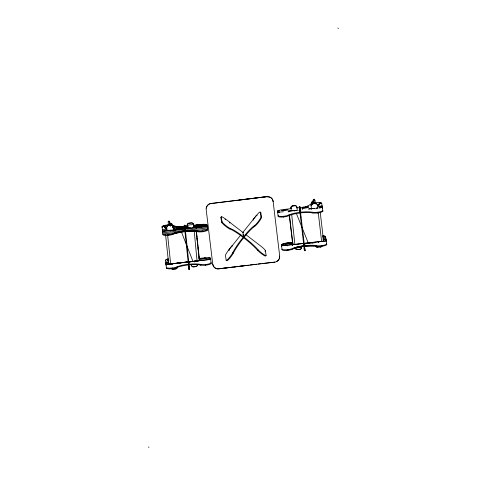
<?xml version="1.0" encoding="UTF-8"?>
<svg xmlns="http://www.w3.org/2000/svg" width="487" height="487" viewBox="0 0 487 487"><rect width="100%" height="100%" fill="white"/><g stroke="black" fill="none" stroke-linecap="round" stroke-linejoin="round"><path stroke-width="0.73" d="M312.204 204.717L311.528 204.771L311.455 203.359L312.137 203.304L312.733 201.819L313.141 203.249M311.479 204.284L312.161 204.236L312.137 203.304M315.144 203.542C315.826 197.107 311.759 199.153 313.36 203.639M314.042 203.584L313.823 200.315L314.395 199.207M307.948 242.818L307.705 242.867M212.758 264.21L206.178 209.52C205.764 207.334 207.76 203.767 210.664 203.493L266.888 196.602L269.761 196.992L271.022 197.722A5.613 5.485 -8.6 0 1 273.116 201.368L279.708 256.059L279.276 258.828L278.527 260.058A5.613 5.485 -8.6 0 1 274.778 262.134L217.531 268.97A5.619 5.491 -8.6 0 1 212.758 264.21L212.74 264.057A5.619 5.491 -8.6 0 0 217.506 268.824L228.817 267.613M196.224 230.899L199.274 260.07A0.937 0.913 -16.4 0 1 198.453 260.843L197.065 261.002L194.216 231.124M286.752 243.646L286.776 242.989L292.693 242.289M292.62 205.837A1.875 1.826 2.3 0 0 290.97 207.858L290.964 208.01A1.875 1.826 2.3 0 1 292.614 205.989L294.83 205.593A1.875 1.826 2.3 0 1 296.9 207.206L297.24 210.317L295.378 210.524L297.24 210.317M291.311 210.81L290.97 207.858M293.795 244.371L292.937 244.005M296.9 207.206L296.893 207.365A1.875 1.826 2.3 0 0 294.824 205.751L294.83 205.593M294.878 244.249L291.695 214.56M297.368 249.624A1.875 1.826 2.2 0 1 295.299 248.011L295.299 247.883M298.233 244.005L297.989 244.06M299.931 249.344L299.931 249.216A1.875 1.826 2.2 0 0 301.581 247.195L301.575 247.323A1.875 1.826 2.2 0 1 299.931 249.344L297.368 249.624L299.931 249.216M312.745 203.663A1.875 1.826 2 0 0 311.096 205.684L311.09 205.812A1.875 1.826 2 0 1 312.739 203.791L315.302 203.383A1.875 1.826 2.3 0 1 317.378 204.997L317.713 208.059L315.85 208.266L315.935 208.96M317.378 204.997L317.372 205.124A1.875 1.826 2.3 0 0 315.296 203.511L315.302 203.383M317.713 208.059L316.477 208.071M321.98 246.014A1.875 1.826 2.3 0 1 320.476 247.098L317.847 247.256A1.875 1.826 2.3 0 1 315.893 246.112M318.449 241.826L318.79 241.704L318.772 242.453M320.476 247.098L320.483 246.97A1.875 1.826 2.3 0 0 321.737 246.294L322.126 246.233A5.594 1.218 -6.4 0 0 326.753 244.468L326.674 243.786A5.594 1.218 -6.4 0 1 322.053 245.558L320.817 245.704A5.594 1.211 -6.7 0 1 316.41 245.625A14.281 3.099 -6.7 0 0 314.072 245.308L304.241 245.625L294.708 247.591A14.281 3.099 -6.7 0 0 292.529 248.443A5.613 1.218 -6.7 0 1 288.274 249.557L287.787 249.624L287.866 250.3L288.353 250.239A5.613 1.218 -6.7 0 0 292.608 249.125A14.281 3.099 -6.7 0 1 294.787 248.273L304.302 246.312L314.115 245.984A14.281 3.099 -6.7 0 1 316.471 246.3L316.489 246.306A5.594 1.211 -6.7 0 0 320.896 246.385L321.73 246.288L321.749 245.594M321.706 241.321L292.742 244.687L289.29 215.534M323.502 240.328L323.514 240.152A0.937 0.913 2.2 0 1 322.924 241.102L322.918 241.284A0.937 0.913 2.2 0 0 323.502 240.328L320.227 212.283M323.124 237.504L324.312 235.952A5.594 1.181 -6.6 0 1 325.572 236.548L326.753 244.468M311.449 203.359L312.051 201.874L312.319 202.452L311.589 202.519M314.73 202.799A5.619 1.218 -6.7 0 1 319.308 202.47L319.338 202.933L320.367 202.562A5.619 1.218 -6.7 0 1 321.657 203.055L322.851 211.236A5.607 1.218 -6.7 0 1 317.481 212.953L317 213.008A5.607 1.218 -6.7 0 1 312.581 212.922L312.216 212.856A14.281 3.099 -6.7 0 0 300.424 212.929L299.834 213.002A14.281 3.099 -6.7 0 0 289.028 215.601L288.712 215.747A5.607 1.218 -6.7 0 1 283.97 216.922L283.178 217.013M304.168 245.229C303.024 245.314 305.982 245.211 304.314 243.938L314.803 242.715L314.73 242.228M206.22 208.229C206.585 205.971 208.412 204.023 210.682 203.639L266.913 196.748L269.786 197.144L271.046 197.868A5.613 5.485 -8.6 0 1 273.14 201.521L273.116 201.368M193.929 261.269L194.368 262.006M277.864 211.662L277.767 211.735A5.655 1.224 -6.7 0 0 277.553 211.997L277.474 211.315A5.655 1.224 -6.7 0 1 277.687 211.054L278.107 210.786A5.655 1.224 -6.7 0 1 282.515 209.647L291.689 208.564M210.214 258.037L200.066 259.127L206.342 258.402L206.019 258.518M288.255 211.906L288.341 211.139L292.699 210.658M300.205 211.175C298.038 211.175 301.928 208.947 300.552 212.229L299.968 212.295L299.907 211.894L300.491 211.827M300.485 211.766L299.809 211.845L299.615 210.621M292.06 244.651L292.237 245.357L292.048 244.632L292.383 244.517M312.599 243.098L312.599 242.331M170.066 230.826L170.048 230.162M253.733 226.96A20.691 3.184 -52.6 0 0 246.069 234.844L241.741 240.237A20.691 3.184 -52.6 0 0 234.503 250.927L233.297 253.124A5.619 0.864 -52.6 0 1 229.462 258.548A5.619 0.864 -52.6 0 1 226.711 260.63L226.163 260.21A5.619 0.864 -52.6 0 0 228.914 258.128A5.619 0.864 -52.6 0 0 232.743 252.704L233.943 250.507A20.691 3.184 -52.6 0 1 241.187 239.817L245.521 234.417A20.691 3.184 -52.6 0 1 253.185 226.54L254.567 225.518A5.619 0.864 -52.6 0 0 258.56 221.189A5.619 0.864 -52.6 0 0 260.971 216.837L260.259 212.143A5.619 0.864 -52.6 0 0 256.6 215.303L242.897 232.378L243.561 236.792L243.129 237.333L240.669 235.501A20.691 3.001 38.8 0 0 229.894 229.012A5.619 0.816 38.8 0 1 225.018 225.761A5.619 0.816 38.8 0 1 221.579 222.121L220.867 217.421L221.305 216.879A5.619 0.816 38.8 0 1 225.536 219.083L225.097 219.625M318.516 204.199C315.972 206.872 320.251 205.015 319.015 204.083C318.145 203.98 318.492 205.21 319.241 204.771M318.595 204.881L319.362 204.735M319.594 203.176L319.399 203.152A5.619 1.218 -6.7 0 0 319.088 203.14M185.943 230.302L185.724 231.453L194.891 231.319A14.281 3.099 -6 0 1 197.223 231.684A5.619 1.218 -6 0 0 201.636 231.812L202.117 231.763L202.044 231.082L201.557 231.13A5.619 1.218 -6 0 1 197.15 230.984A14.281 3.099 -6 0 0 194.818 230.637L185.084 230.826L175.46 232.676A14.281 3.099 -6 0 0 173.25 233.504A5.594 1.211 -6 0 1 168.971 234.564L167.735 234.685A5.594 1.211 -5.7 0 1 162.804 233.991L162.086 226.705A5.594 1.211 -6 0 1 163.163 225.846L166.913 229.213L162.378 229.687M187.738 230.101L187.489 231.307M194.818 230.637L194.891 231.319M323.252 235.854L322.863 236.865L325.572 236.548L325.651 237.23A5.594 1.211 -6.7 0 0 325.578 237.078M323.179 236.378L323.91 236.28M163.346 225.895L168.502 225.317M221.579 222.121L222.011 221.579L221.305 216.879M229.511 223.003L229.925 222.328L225.536 219.083M229.894 229.012L230.333 228.47A20.691 3.001 38.8 0 1 241.102 234.959L243.561 236.792M229.164 249.307L232.214 245.515L232.786 246.081M256.144 215.698L253.1 219.491L253.672 220.063M240.602 235.239L228.756 249.995A5.619 0.864 -52.6 0 0 225.451 255.511L226.163 260.21M243.013 234.856L243.226 234.582L243.78 235.002M257.532 250.172L257.964 249.63A20.691 3.001 38.8 0 0 246.586 239.16L244.115 237.212L243.677 237.753L246.154 239.701A20.691 3.001 38.8 0 1 257.532 250.172A5.619 0.816 38.8 0 0 262.572 254.518A5.619 0.816 38.8 0 0 265.671 255.888L266.103 255.346L265.397 250.647A5.619 0.816 38.8 0 0 260.807 246.099L245.801 234.606M264.958 251.189L265.397 250.647M164.752 227.033L164.868 227.867L165.909 228.86C167.169 228.3 164.655 225.56 164.77 227.758M163.942 225.7L164.277 226.023L164.168 225.518A5.594 1.211 -6 0 1 168.739 224.811M323.94 236.219L323.277 236.292M319.941 202.86L320.02 203.542M281.717 244.358L291.798 243.153L281.62 244.431A5.619 1.218 -7 0 0 281.383 244.858L281.462 245.533A5.619 1.218 -6.7 0 1 281.699 245.113M253.739 226.96L255.115 225.938A5.619 0.864 -52.6 0 0 259.114 221.609A5.619 0.864 -52.6 0 0 261.525 217.263L260.813 212.563L260.259 212.143M311.881 203.505A5.619 1.218 -6.7 0 0 311.193 203.803L307.699 206.19L303.346 207.182M304.326 243.957L303.638 244.017L303.864 245.673L304.448 245.606L300.546 212.563L300.631 212.91L300.047 212.977L299.986 212.576M302.153 208.205L308.387 207.559L302.281 208.162L302.232 208.96M303.669 243.993L303.523 243.451M174.699 230.223L176.233 229.511L175.874 229.474M277.462 211.352L278.205 216.38A5.607 1.218 -6.7 0 0 283.519 216.971L283.891 216.24A5.607 1.218 -6.7 0 0 288.621 215.065L288.949 214.919A14.281 3.099 -6.7 0 1 312.137 212.174L312.508 212.247A5.607 1.218 -6.7 0 0 316.915 212.326L317.402 212.271A5.607 1.218 -6.7 0 0 322.79 210.469L322.869 211.151M168.709 260.393L168.228 260.515L166.743 259.242A5.619 1.218 -6 0 0 165.61 260.009L166.408 268.154A5.594 1.211 -6 0 0 172.088 268.721L172.575 268.666A5.594 1.211 -6 0 0 176.842 267.613L177.11 266.779A14.281 3.099 -6 0 1 188.597 264.246L189.187 264.185A14.281 3.099 -6 0 1 200.334 264.331L200.674 264.404A5.619 1.218 -6 0 0 205.581 264.502L206.372 264.417M176.854 267.607L177.183 267.46A14.281 3.099 -6 0 1 200.407 265.013L200.747 265.086A5.619 1.218 -6 0 0 205.648 265.184L205.581 264.502M176.921 263.181L192.998 261.47L173.469 263.644L173.841 263.68M173.238 233.51L173.323 234.186A5.594 1.211 -6 0 1 169.038 235.245L168.453 235.312M318.693 241.771L318.461 241.936M162.676 232.737L185.212 230.394L185.139 227.319M188.323 263.217L188.713 263.138M167.26 260.107C166.517 259.297 168.581 258.974 167.899 260.064M164.825 227.715L165.47 227.679L165.318 226.966M185.724 231.453L175.533 233.358A14.281 3.099 -6 0 0 173.354 234.186M167.631 260.125L167.735 258.926A5.619 1.218 -6 0 1 168.338 258.774M185.285 231.075L184.768 231.082M166.317 228.184L166.317 228.878M167.254 259.492L167.936 259.388M168.539 225.67L168.222 222.717A1.875 0.329 81.7 0 1 168.411 221.262L169.08 221.165L169.61 221.658A1.875 0.329 81.7 0 1 170.182 223.843L170.413 226.059M168.411 221.262L168.928 221.762L169.598 221.658M170.487 224.988A1.875 0.329 81.7 0 1 170.669 223.527L171.357 223.43L171.874 223.929A1.875 0.329 81.7 0 1 172.441 226.108M168.928 221.762A1.875 0.329 81.7 0 1 169.494 223.941L170.17 223.843L170.401 226.059M170.669 223.527L171.187 224.026L171.874 223.929M187.945 226.607L176.087 228.044L182.041 227.435C182.905 227.295 181.237 227.246 181.913 226.461M180.805 229.06L181.134 228.951L180.768 228.914M201.368 226.705L201.356 227.399M179.423 263.035L179.746 262.919L179.374 262.889M164.703 227.709L165.397 227.606M195.488 225.225L201.393 224.41A5.625 1.218 -6 0 1 202.482 224.318L202.842 224.294A5.625 1.218 -6 0 1 206.092 224.458L206.628 224.61M288.188 211.242L294.434 210.548L294.087 210.506M287.464 245.058L287.123 245.192L287.537 245.892M196.334 227.283C197.211 227.052 195.591 227.052 196.407 227.965M168.161 260.46L168.879 260.362L167.54 258.981M199.834 260.679L200.175 260.569L198.404 260.691A0.937 0.913 -16.5 0 0 199.043 260.381M168.459 234.618L168.532 235.3L167.808 235.367A5.594 1.211 -5.7 0 1 162.871 234.673L162.798 233.991L175.557 232.646L175.63 233.328M205.557 265.19L206.104 265.135A5.619 1.218 -6 0 0 211.121 263.382L210.603 258.293A5.655 1.23 -6 0 0 210.329 258.086L209.854 257.915A5.655 1.23 -6 0 0 205.289 257.781L198.964 258.457M230.321 267.424L232.579 267.15M234.083 266.961L248.37 265.202M279.696 256.065L279.252 258.682L278.509 259.912A5.613 5.485 -8.6 0 1 276.178 261.629M249.88 265.019L256.661 264.191M258.171 264.009L260.435 263.735M261.939 263.552L274.778 262.134M299.292 206.725L299.87 206.658L300.205 209.276L299.627 209.343L299.28 206.683L303.864 245.673M299.353 207.127L299.931 207.06M296.979 207.937L303.59 207.152M299.438 208.138L300.022 208.071L300.552 212.229M318.863 208.004L322.345 207.59M288.621 215.065L288.712 215.747M283.982 216.228L283.434 216.295A5.607 1.218 -6.7 0 1 278.138 215.698L278.205 216.38M300.491 217.129L301.069 217.056M323.051 237.613L325.687 237.303M322.966 238.807L325.864 238.46M303.809 245.296L304.387 245.229M303.949 246.355L304.527 246.288L305.032 250.695L304.692 248.035M293.357 248.425L294.872 248.242M316.173 245.722L314.018 245.978L313.938 245.296M287.421 249.661L287.5 250.342A5.613 1.218 -6.7 0 1 282.113 249.758L282.022 249.076A5.613 1.218 -6.7 0 0 287.427 249.661L288.067 249.588M321.402 245.637L321.402 246.331M286.831 250.421L288.146 250.269M321.134 246.361L321.73 246.288M304.29 249.307L304.874 249.241M304.107 248.102L304.381 250.324L304.959 250.251M304.381 250.324L304.442 250.726L305.02 250.653M170.639 263.893L180.44 262.749M181.584 262.566L193.254 261.245M194.325 261.123L197.32 260.904M198.416 260.594L199.615 260.636L169.598 263.966A0.937 0.913 -16.5 0 1 168.624 263.394L168.679 263.57A0.937 0.913 -16.5 0 0 169.646 264.143L172.538 263.808L172.611 264.508M320.896 246.385L321.828 246.276M168.794 262.828L165.915 263.157L168.77 262.791M170.627 263.851L171.284 263.771M194.252 261.172L197.107 261.154L193.041 261.616M166.128 265.257L166.043 264.423L172.027 263.735M194.903 261.099L197.022 260.807M198.404 260.697L210.713 259.279M166.055 264.575L210.731 259.437M168.873 230.235L167.053 230.57L166.706 227.539A1.875 1.826 -16.5 0 1 168.374 225.505L171.004 225.201A1.875 1.826 -16.5 0 1 173.062 226.808L173.098 226.936A1.875 1.826 -16.5 0 0 171.04 225.329L171.004 225.201M188.907 223.156L191.464 222.863A1.875 1.826 -16.4 0 1 193.516 224.47L187.239 225.189A1.875 1.826 -16.4 0 1 188.907 223.156L188.944 223.277A1.875 1.826 -16.4 0 0 187.276 225.311L187.586 228.251L189.449 228.044L188.171 228.062M166.706 227.539L166.743 227.66A1.875 1.826 -16.5 0 1 168.411 225.627L171.04 225.329M188.944 223.277L191.501 222.985A1.875 1.826 -16.4 0 1 193.552 224.592M193.899 225.925L202.811 224.982L196.602 225.731L196.809 224.891M177.146 228.19L182.4 227.66M178.589 228.178L180.677 227.934M167.461 230.436L162.506 231.002L162.597 231.836M174.078 230.254L174.017 229.687L190.752 227.922M192.809 227.532L207.182 225.889L207.273 226.723M162.524 231.155L207.2 226.041M208.941 258.031L209.873 257.921M166.384 267.552A5.594 1.211 -6 0 0 172.021 268.039L172.501 267.984A5.594 1.211 -6 0 0 176.769 266.931M171.369 268.416A1.875 1.826 -16.5 0 0 173.08 269.141L175.637 268.848A1.875 1.826 -16.2 0 0 176.897 268.167M195.78 266.669L195.737 266.523A1.875 1.826 -16.5 0 0 197.405 264.49L197.448 264.642A1.875 1.826 -16.5 0 1 195.78 266.669L193.57 266.925A1.875 1.826 -16.5 0 1 191.519 265.318L191.476 265.172A1.875 1.826 -16.5 0 0 193.528 266.779L195.001 266.608M171.406 268.544A1.875 1.826 -16.5 0 0 173.116 269.268L175.673 268.976A1.875 1.826 -16.2 0 0 177.341 266.943M298.945 210.731L300.449 210.567M168.258 230.308L167.053 230.57M301.063 243.628L303.651 243.336M205.289 257.781L204.43 257.879L204.503 258.56M185.285 230.375L207.383 227.94M314.882 203.256L315.266 203.28L315.345 203.98M292.614 205.989L294.824 205.751M312.739 203.791L315.296 203.511M278.114 210.78L279.392 210.64M318.614 206.366L322.102 205.983L322.205 206.817M318.638 206.518L322.126 206.135M279.611 212.076L277.608 212.295L283.434 211.754M318.833 207.821L322.327 207.444L322.424 208.272M277.633 212.454L279.258 212.277M323.088 239.677L325.998 239.361L326.101 240.194M323.027 239.841L326.022 239.513M293.052 244.444L281.51 245.704L281.589 246.385M300.82 243.597L303.669 243.287M322.692 241.205L326.223 240.822L326.327 241.655M326.247 240.974L281.535 245.856L281.626 246.653M295.299 248.011L301.575 247.323M172.258 225.633L173.603 225.493M184.275 225.268L184.853 225.164L185.127 227.831L184.549 227.892L184.275 225.268L184.859 230.85L185.444 230.789L185.127 230.412M172.508 226.839L176.063 226.485A4.213 0.913 -6 0 0 176.343 226.546L176.416 226.558A5.619 1.218 -6 0 0 180.409 226.613L187.872 225.828M184.311 225.67L184.896 225.609M172.52 227.447L184.372 226.321M193.826 225.201L201.393 224.41L201.466 225.091M184.427 226.68L185.011 226.619M162.561 231.538L207.279 226.826M184.823 230.467L185.401 230.381M184.89 231.124L185.474 231.063L185.51 231.471L184.932 231.532L184.865 231.106M184.896 231.148L185.474 231.088M194.727 230.625L207.517 229.28L207.59 229.961A5.619 1.218 -6 0 1 202.482 231.721L201.843 231.794M168.971 234.564L168.039 234.661L168.112 235.343M168.733 234.588L168.137 234.655L168.204 235.337M201.77 231.112L203.085 230.972M188.39 264.271L188.974 264.21C188.067 259.218 188.804 265.19 188.353 263.863L188.39 264.271L184.908 231.222M188.773 267.905L189.358 267.844M188.42 264.441L188.932 269.366L188.889 268.915L189.467 268.854L189.236 266.632M188.926 269.317L189.51 269.256L189.467 268.854M173.896 228.488L188.092 227.009M193.254 226.473L207.103 225.031L207.17 225.712A5.619 1.224 -6.4 0 0 206.865 225.347M166.043 264.423L172.057 263.82M165.805 262.049L168.624 261.769M288.529 211.279L290.039 211.139M299.073 210.293L300.576 210.153M312.861 242.435L312.52 242.416M292.717 242.483L286.776 242.989A5.619 1.218 -7 0 0 282.07 244.17M285.887 243.896C285.029 243.896 286.484 243.439 285.972 244.425M313.634 199.311L314.48 199.28M313.251 199.907L313.932 199.853M313.19 200.084L313.865 200.029M314.06 200.236L314.736 200.181M313.141 200.37L313.823 200.315M313.117 200.747L313.798 200.693M314.121 200.693L314.803 200.638M313.798 201.143L313.117 201.192L313.141 201.673L313.823 201.624M311.972 201.922L312.733 201.819M312.818 201.892L312.137 201.947L312.91 202.093M313.19 202.16L313.865 202.105M311.528 202.695L312.204 202.641M311.479 202.982L312.161 202.927M311.455 203.803L312.137 203.755M169.957 230.223L170.371 230.832M185.857 226.218L188.085 226.053M182.041 227.435L184.281 227.283M185.778 227.179L187.27 227.076M291.457 243.287L292.955 243.196M319.338 202.933L319.478 203.627M312.575 212.922L312.508 212.247M210.104 258.652L210.402 258.767A5.655 1.23 -6 0 1 210.518 258.834M196.626 227.137L196.736 227.873M167.534 224.909L168.234 225.414M260.971 216.837L261.525 217.263M257.154 215.723L256.582 215.157M254.567 225.518L255.115 225.938M229.943 222.462L243.445 232.804M232.743 252.704L233.297 253.124M229.304 250.421L228.732 249.849M164.868 227.1L166.597 228.762M303.34 245.99L303.736 246.379L303.657 245.698M301.538 246.191L301.983 246.629L301.903 245.947M294.775 248.254L294.708 247.591M337.887 28.033L338.374 28.526M164.271 225.925L165.531 227.222M148.48 446.938L148.955 447.437M292.93 244.133L289.436 215.035M166.371 267.546L166.402 268.094M296.309 213.312L308.253 242.916M181.401 231.873L192.998 261.47M199.286 259.833L198.933 256.734M187.586 228.251L187.239 225.189M299.87 206.658L300.022 208.071M304.442 250.726L303.845 245.838M304.448 245.606L304.412 245.174L303.803 245.192M281.383 244.858L282.101 249.758M266.888 196.602L239.001 200.047M246.86 265.385L218.9 268.836M321.67 203.134L321.737 203.736A5.619 1.218 -6.7 0 0 321.676 203.669M324.135 235.927L324.202 236.493M320.142 202.531L320.221 203.213M319.892 202.878L319.971 203.56M319.825 202.902L319.825 203.603M319.655 202.933L319.734 203.615M323.502 235.866L323.569 236.432M319.521 202.482L319.697 203.621M319.478 202.945L319.557 203.627M319.289 202.884L319.381 203.603M318.23 212.472L321.615 241.455M317.402 212.271L317.481 212.953M317.159 212.302L317.238 212.983M318.626 241.789L318.705 242.471M318.541 241.808L318.528 242.502M316.392 245.625L316.477 246.3M311.193 203.803L311.272 204.479M311.096 205.684L311.516 209.447M313.585 245.271L313.665 245.953M313.117 245.247L313.196 245.923M312.63 245.223L312.709 245.905M307.967 206.068L308.046 206.75M307.839 206.129L307.918 206.811M307.699 206.19L307.778 206.872M307.553 206.245L307.632 206.926M312.137 245.211L312.216 245.886M307.4 206.305L307.48 206.987M307.236 206.366L307.315 207.042M311.625 245.198L311.704 245.88M311.102 245.198L311.181 245.88M310.566 245.198L310.651 245.88M305.903 206.744L305.982 207.425M305.684 206.792L305.763 207.474M310.024 245.211L310.103 245.892M305.465 206.841L305.544 207.523M309.47 245.223L309.555 245.905M309.135 242.843L309.215 243.524M308.91 245.247L308.989 245.929M308.344 245.271L308.423 245.953M307.772 245.308L307.851 245.99M307.194 245.345L307.273 246.026M302.457 208.132L302.53 208.966M302.439 208.972L302.281 208.162L302.287 208.972M306.609 245.387L306.688 246.069M306.019 245.442L306.098 246.124M305.428 245.497L305.507 246.178M304.838 245.558L304.917 246.239M304.241 245.625L304.32 246.306M303.072 245.777L303.151 246.459M302.482 245.856L302.567 246.538M301.325 246.038L301.404 246.72M300.753 246.136L300.832 246.818M300.193 246.239L300.272 246.921M299.633 246.343L299.712 247.025M299.085 246.452L299.17 247.134M298.549 246.568L298.628 247.25M294.081 210.664L294.16 211.346M298.026 246.684L298.105 247.366M297.508 246.806L297.587 247.487M297.003 246.927L297.082 247.609M296.516 247.055L296.595 247.737M296.041 247.189L296.12 247.865M295.579 247.317L295.658 247.999M295.134 247.457L295.213 248.133M288.511 211.108L288.59 211.79M292.23 244.681L292.395 245.357M292.529 248.443L292.608 249.125M291.463 243.135L291.536 243.969M196.34 230.71L199.56 260.46M184.865 225.244L185.444 230.789M210.603 258.293L210.676 258.974A5.655 1.23 -6 0 0 210.609 258.901M211.121 263.382L211.048 262.7A5.619 1.218 -6 0 1 206.031 264.453L205.672 264.49L205.745 265.172M202.482 231.721L202.409 231.039A5.619 1.218 -6 0 0 207.517 229.28M197.144 230.984L197.217 231.666M196.565 227.131L196.651 227.916M196.492 227.125L196.578 227.94M196.407 227.125L196.498 227.953M196.188 230.777L196.346 232.262M196.505 233.742L196.815 236.712M196.973 238.192L197.284 241.162M197.442 242.642L197.759 245.606M197.99 247.834L198.227 250.056M198.465 252.284L198.696 254.506M195.652 227.21L195.725 227.892M195.64 227.904L195.47 226.242M194.368 230.595L194.441 231.276M193.516 224.47L193.863 227.502M193.905 230.564L193.972 231.246M193.424 230.534L193.497 231.215M192.931 230.515L192.998 231.197M192.42 230.497L192.493 231.179M191.902 230.491L191.975 231.173M191.373 230.485L191.446 231.167M190.831 230.485L190.904 231.167M190.277 230.497L190.35 231.179M189.717 230.509L189.79 231.191M189.151 230.528L189.224 231.209M188.579 230.552L188.652 231.234M188 230.588L188.073 231.27M186.831 230.668L186.905 231.349M186.241 230.716L186.314 231.398M185.486 231.155L188.974 264.21M188.999 264.38L189.51 269.256M185.066 230.826L185.139 231.508M184.64 229.901L184.61 229.176L184.859 230.85M184.463 230.893L184.536 231.575M183.879 230.966L183.946 231.648M183.289 231.039L183.362 231.721M182.704 231.118L182.777 231.8M181.992 227.289L182.077 227.776M182.126 231.203L182.199 231.885M181.554 231.295L181.627 231.976M180.987 231.386L181.061 232.074M180.427 231.489L180.5 232.171M179.618 229.2L179.691 229.882M179.88 231.593L179.953 232.275M179.338 231.696L179.411 232.378M178.808 231.806L178.881 232.488M178.291 231.922L178.358 232.603M177.779 232.043L177.852 232.725M177.286 232.165L177.359 232.847M176.452 228.269L176.331 227.045M176.811 232.287L176.878 232.969M176.343 232.415L176.416 233.096M175.965 229.468L175.965 230.308M175.892 232.543L175.965 233.224M175.186 229.554L175.241 230.12M173.792 227.392L173.725 226.711L174.017 229.687M173.062 226.808L173.402 229.827M169.494 223.941L169.653 225.42M170.219 230.272L170.28 230.838M170.06 230.266L170.194 230.838M172.264 268.008L172.337 268.69M172.021 268.033L172.088 268.714M167.613 235.008L170.675 264.021M166.524 228.08L166.542 228.823M166.408 228.166L166.481 228.847M165.519 227.112L165.592 227.794M165.245 226.96L165.318 227.642M165.16 226.96L165.233 227.642M165.075 226.966L165.142 227.648M164.983 226.972L165.05 227.66M164.892 226.991L164.886 227.691M165.562 234.685L168.618 263.339M167.772 259.401L167.845 260.082M167.698 259.419L167.68 260.119M163.93 225.584L164.003 226.266M167.437 259.455L167.504 260.137M167.351 259.455L167.425 260.137M167.224 259.437L167.351 260.131M166.95 259.169L167.023 259.851M163.334 225.785L163.401 226.467M162.086 226.705L162.159 227.386A5.594 1.211 -6 0 1 162.415 226.966M162.366 229.535L162.451 230.369M165.617 260.088L165.683 260.691A5.619 1.218 -6 0 1 165.866 260.442M165.897 262.956L165.982 263.79M188.658 266.693L188.889 268.915M207.59 229.961L207.103 225.031A5.625 1.218 -6 0 0 206.774 224.677L202.829 225.055L202.756 224.3M201.393 224.41L201.454 225.061M189.005 264.484L189.047 264.891L188.463 264.952L188.42 264.544M176.391 228.226L176.507 229.401M176.057 227.076L176.002 226.473L176.057 227.076L175.996 226.467L172.41 225.006A5.594 1.211 -6 0 0 172.142 224.945M174.029 229.84L174.078 230.327M260.259 212.557A5.619 0.864 -52.6 0 1 260.813 212.563M220.867 217.421A5.619 0.816 38.8 0 1 221.372 217.287M230.333 228.47A5.619 0.816 38.8 0 1 225.451 225.219A5.619 0.816 38.8 0 1 222.011 221.579M266.103 255.346A5.619 0.816 38.8 0 1 263.01 253.977A5.619 0.816 38.8 0 1 257.964 249.63M171.144 223.703A1.875 0.329 81.7 0 1 171.357 223.43M177.286 267.296A1.875 1.826 -16.2 0 1 177.152 267.759M168.873 221.439A1.875 0.329 81.7 0 1 169.08 221.165M171.187 224.026A1.875 0.329 81.7 0 1 171.692 225.725M322.589 235.86A5.594 1.181 -6.6 0 1 323.204 235.872M324.999 236.767A5.594 1.211 -6.7 0 1 325.413 236.938M317.847 247.39A1.875 1.826 2.3 0 1 315.886 246.239M296.887 249.49A1.875 1.826 2.2 0 1 295.42 248.346M287.927 209.794L281.656 210.5L287.927 209.787M308.636 208.984L314.906 208.326L308.673 208.96M206.092 224.458L202.829 225.055L206.47 224.556L206.092 224.458M279.416 210.792L277.803 210.968L279.416 210.792M200.687 264.404L200.747 265.086L200.687 264.404"/></g></svg>
